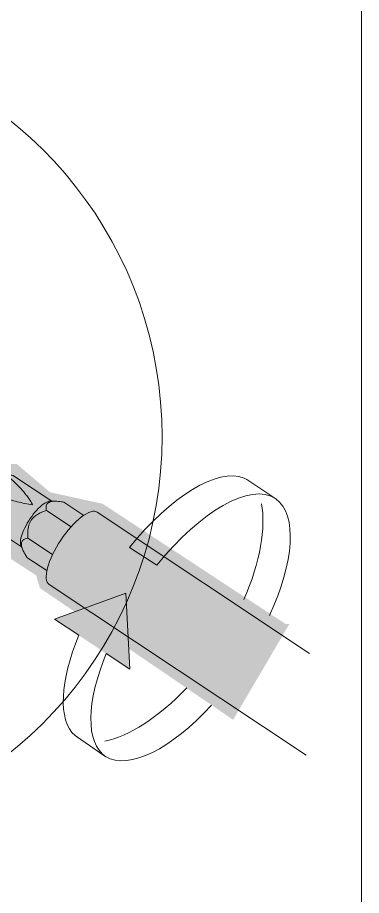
# Model space of a CAD drawing. Header units: metres. Extents: x -8.4 to 7.9, y -3.9 to 2.
# Drawn here: x 7.84 to 7.9167, y -2.4226 to -2.2266 of the extents above; entities that cross this region are included whole.
import ezdxf

# ---------------------------------------------------------------- set-up
doc = ezdxf.new("R2010")
doc.units = ezdxf.units.M
doc.header["$MEASUREMENT"] = 0
for name, color, linetype, lineweight in [('PDF22_Geometry_Num_Penna__1', 255, 'Continuous', 18), ('PDF22_Geometry_Num_Penna__7', 7, 'Continuous', 18), ('PDF22_Solid Fills_Num_Penna__7', 7, 'Continuous', 18)]:
    doc.layers.add(name, color=color, linetype=linetype, lineweight=lineweight)

msp = doc.modelspace()

# ---------------------------------------------------------------- hatches: boundary and pattern name
at = {"layer": 'PDF22_Geometry_Num_Penna__1', "linetype": 'Continuous', "lineweight": 18}
msp.add_hatch(color=255, dxfattribs=at).paths.add_polyline_path([(7.899829348197472, -2.361952960745344), (7.85902082251877, -2.335127036613877), (7.847321246658182, -2.332558074246322), (7.83990178548997, -2.326277892041114), (7.828769615230562, -2.325708997186386), (7.826202142116553, -2.331415816776226), (7.832766771749124, -2.343687265998637), (7.844183389435897, -2.351106727166847), (7.845038220971534, -2.353960136961767), (7.88813126159043, -2.38335502346079), (7.900687158240204, -2.361952960745344)])
at = {"layer": 'PDF22_Geometry_Num_Penna__7', "linetype": 'Continuous', "lineweight": 18}
for points in [[(7.864169023001025, -2.355111032102432), (7.84827273074898, -2.360905717681136), (7.859808488685379, -2.368541120480891), (7.865116188474574, -2.372057248207021)], [(7.852856653164827, -2.386891702782802), (7.853153014620562, -2.38711658006831), (7.859738493802785, -2.391606679510734)]]:
    msp.add_hatch(color=7, dxfattribs=at).paths.add_polyline_path(points)
at = {"layer": 'PDF22_Solid Fills_Num_Penna__7', "linetype": 'Continuous', "lineweight": 18}
msp.add_hatch(color=7, dxfattribs=at).paths.add_polyline_path([(7.890588678867359, -2.329430790724217), (7.891205229835571, -2.329710770390942), (7.897635826648966, -2.333989395829775)])

# ---------------------------------------------------------------- linework, layer by layer
at = {"layer": 'PDF22_Geometry_Num_Penna__1', "color": 255, "linetype": 'Continuous', "lineweight": 18, "flags": 128}
for points in [[(7.890588678867359, -2.329430790724217), (7.891205229835571, -2.329710770390942), (7.897635826648966, -2.333989395829775)], [(7.871131581283524, -2.348814914884279), (7.865009259954236, -2.34487435000048)], [(7.859808488719465, -2.368541120583949), (7.865116188358868, -2.372057248207021), (7.864169023103352, -2.355111032102432), (7.84827273074898, -2.36090571765151), (7.853695102911456, -2.364491840191263)], [(7.852856653164827, -2.386891702782802), (7.853153014620562, -2.38711658006831), (7.859738493802785, -2.391606679510734)]]:
    msp.add_lwpolyline(points, dxfattribs=at)
at = {"layer": 'PDF22_Geometry_Num_Penna__1', "color": 255, "linetype": 'Continuous', "lineweight": 18}
for points in [[(7.865009259954236, -2.34487435000048), (7.874215825378136, -2.333404119186037), (7.884683788555845, -2.326943737301714), (7.890588678867359, -2.329430790724218)], [(7.865009259954236, -2.34487435000048), (7.874215825378136, -2.333404119186037), (7.884683788555845, -2.326943737301714), (7.890588678867359, -2.329430790724218)], [(7.897635826648966, -2.333989395829775), (7.891999001975809, -2.330236476892825), (7.880853428434482, -2.336751961158365), (7.871131581283524, -2.348814914884279)], [(7.897635826648966, -2.333989395829775), (7.891999001975809, -2.330236476892825), (7.880853428434482, -2.336751961158365), (7.871131581283524, -2.348814914884279)], [(7.853695102911456, -2.364491840191263), (7.849575827602089, -2.374556215657896), (7.848910131266844, -2.38345450559769), (7.852856653164829, -2.386891702782802)], [(7.853695102911456, -2.364491840191263), (7.849575827602089, -2.374556215657896), (7.848910131266844, -2.38345450559769), (7.852856653164829, -2.386891702782802)], [(7.859738493802785, -2.391606679510734), (7.85509053348444, -2.388512010641295), (7.855425615532384, -2.379308423724487), (7.859808488719467, -2.36854112058395)], [(7.859738493802785, -2.391606679510734), (7.85509053348444, -2.388512010641295), (7.855425615532384, -2.379308423724487), (7.859808488719467, -2.36854112058395)]]:
    msp.add_open_spline(points, degree=3, dxfattribs=at)
at = {"layer": 'PDF22_Geometry_Num_Penna__7', "color": 7, "linetype": 'Continuous', "lineweight": 18, "flags": 128}
msp.add_lwpolyline([(7.916749800215709, -2.896438314433134), (7.139999828015108, -2.896438314433134), (7.139999828015108, -1.803068570505316), (7.916749800215709, -1.803068570505316)], close=True, dxfattribs=at)
for points in [[(7.842234403319712, -2.333514770724534, 0.007793931359734243), (7.841588067280571, -2.332668874710173, 0.01929173166669783), (7.840891096620848, -2.331860210034475, 0.02203791382647248), (7.839409289342172, -2.330339682163592, 0.01485140509947072), (7.837818766554608, -2.328914466519677, -0.2507622049766882), (7.839069590608237, -2.328809176293946), (7.83937488758525, -2.329016182536897), (7.847678965360028, -2.334541313194075)], [(7.829074912207575, -2.329214551109279, -0.001097991427595984), (7.829645296315848, -2.329762596414358, 0.004541414673028783), (7.830657988727409, -2.330630831231914, 0.002570517256492075), (7.831710890984719, -2.331427581879242, 0.00854842277991847), (7.832789110552318, -2.33216327313117, 0.008327160809686603), (7.833927495963194, -2.33282018287049, 0.00793559278345003), (7.835252931619501, -2.333313125794351, 0.003984696655205839), (7.836597727571905, -2.333756923351182, 0.009908491504765598), (7.838267180797431, -2.334239441500216, 0.009924209020234168), (7.839961951333245, -2.334660900253851, 0.01043457545377388), (7.841673103658072, -2.335036192147546, 0.0003313743048826021), (7.84339453183236, -2.335365912882724, 0.01488672418524208), (7.842839040259551, -2.334414279866566)], [(7.848420464700784, -2.334559184236617, 0.0352953697799014), (7.847733918815888, -2.334599394082379, 0.04236867939471227), (7.847281185737782, -2.334696195562901)], [(7.849179984009452, -2.334597904828839, -0.01935522512128283), (7.850346516312356, -2.334751446869473), (7.854783002627109, -2.337703147398456)], [(7.845270991300839, -2.337067236134142, 0.03025343737568453), (7.844483176174788, -2.337479759366493, 0.04014103507694715), (7.84377280223315, -2.338000998107738)], [(7.84230737674348, -2.34197730507665, 0.01090511314212732), (7.842350565096329, -2.342788948259443), (7.847847399936128, -2.346445065715877)], [(7.840933540346968, -2.343784067479164, 0.06105267088947137), (7.840893330501172, -2.344159359372848, 0.0295154393585942), (7.840939497361105, -2.344580818126483, 0.02981615222889366), (7.841073530180274, -2.345051422247151, 0.02891002508417209), (7.841414569242413, -2.34584221588029, 0.01506254993720688), (7.841861345306333, -2.346665773091455)]]:
    msp.add_lwpolyline(points, format="xyb", dxfattribs=at)
for points in [[(7.890588678867359, -2.329430790724217), (7.891205229835571, -2.329710770390942), (7.897635826648966, -2.333989395829775)], [(7.840709556613542, -2.344196441786154), (7.840672325274883, -2.343909015851697), (7.840669346767789, -2.34357989081794), (7.840703599599357, -2.343212045191978), (7.840779551530225, -2.342811435987993), (7.840889756292657, -2.34238997723436), (7.841032724633112, -2.34192979788852), (7.841203988790949, -2.341450258246576), (7.841419930555179, -2.340961783083354), (7.841655232615513, -2.34046139389176), (7.841920319746772, -2.339949090671795), (7.842201788667045, -2.339438276705377), (7.842516021165335, -2.338920016471227), (7.842845146199093, -2.338425584293819), (7.84319065302186, -2.337937109130597), (7.843549563126545, -2.337473951277663), (7.843912940991868, -2.337013771931823), (7.844285254378469, -2.336592313178189), (7.844660546272165, -2.33620212874903), (7.845038816672953, -2.335843218644345), (7.845405173045369, -2.335521539878321), (7.845759615389414, -2.335246027972236), (7.846105122212182, -2.33500774740481), (7.846428290231754, -2.334809676683137), (7.846745501237138, -2.334668197596228), (7.847035905678688, -2.334572885369258), (7.847300992809948, -2.334535654030598), (7.847420133093661, -2.334525229255774)], [(7.84742043094437, -2.334525229255774), (7.848586516471209, -2.334553525073155)], [(7.846457628526617, -2.336615843384222), (7.851963398887693, -2.340277917854842)], [(7.857813186817986, -2.337005729962673), (7.905161024818971, -2.368527270525968)], [(7.840904946678831, -2.34471648912456), (7.832600868904053, -2.339191358467382)], [(7.84127428155834, -2.345536769977922), (7.840791763409304, -2.344483867720611)], [(7.871131581283524, -2.348814914884279), (7.865009259954236, -2.34487435000048)], [(7.842132389451781, -2.347093188859274), (7.846565897259443, -2.350044889388257)], [(7.904384379094519, -2.391266682926089), (7.847082370389336, -2.353122431841912)], [(7.859808488719465, -2.368541120583949), (7.865116188358868, -2.372057248207021), (7.864169023103352, -2.355111032102432), (7.84827273074898, -2.36090571765151), (7.853695102911456, -2.364491840191263)], [(7.852856653164827, -2.386891702782802), (7.853153014620562, -2.38711658006831), (7.859738493802785, -2.391606679510734)]]:
    msp.add_lwpolyline(points, dxfattribs=at)
at = {"layer": 'PDF22_Geometry_Num_Penna__7', "color": 7, "linetype": 'Continuous', "lineweight": 18}
for centre, radius, start, end in [((7.781855056525219, -2.32009894097942), 0.09042677276574972, 207.2390016195625, 152.672799944061), ((7.848157714852671, -2.335936749550133), 0.001778205018450539, 174.5211279761753, 187.9428268258602), ((7.847675981348796, -2.341839658103162), 0.00551707628009354, 142.648778283837, 149.8341792526391), ((7.846357121155321, -2.341074011698119), 0.00398352672341049, 159.5524170462959, 169.4127026247539), ((7.841826283682804, -2.343810311618315), 0.00079968760265137, 116.722115760002, 136.6476327450644)]:
    msp.add_arc(centre, radius, start, end, dxfattribs=at)
for centre, major_axis, ratio, start_param, end_param in [((7.852689091326819, -2.344197935594921), (0.005111165260089194, 0.007202351189731207), 0.3421295018849601, 6.277906337589052, 7.961219457182128), ((7.851915748940038, -2.345482017628803), (0.004842542026832906, 0.007633743829512989), 0.342179440321181, 1.492151558787814, 3.145334428132261)]:
    msp.add_ellipse(centre, major_axis=major_axis, ratio=ratio, start_param=start_param, end_param=end_param, dxfattribs=at)
for points in [[(7.865009259954236, -2.34487435000048), (7.874215825378136, -2.333404119186037), (7.884683788555845, -2.326943737301714), (7.890588678867359, -2.329430790724218)], [(7.897635826648966, -2.333989395829775), (7.891999001975809, -2.330236476892825), (7.880853428434482, -2.336751961158365), (7.871131581283524, -2.348814914884279)], [(7.84223440331971, -2.333514770724535), (7.842448855830393, -2.333812621433816), (7.842658840580436, -2.334103025875366), (7.842839040259549, -2.334414279866565)], [(7.848420464700784, -2.334559184236632), (7.848664702282396, -2.334548759461807), (7.848920853892378, -2.33456811975791), (7.849179984009448, -2.334597904828839)], [(7.896260352073504, -2.360050439339807), (7.90172889109592, -2.348190024096205), (7.902552448307083, -2.3376163239167), (7.897636422350387, -2.333988502277649)], [(7.845270991300839, -2.337067236134139), (7.845661175729997, -2.336887036455023), (7.846055827919796, -2.336747046621661), (7.846457926377325, -2.336615992309577)], [(7.846387633609935, -2.335766968862769), (7.846405504652494, -2.335624000522314), (7.846430821962783, -2.335495924717323), (7.846481456583363, -2.335376784433611)], [(7.846457628526617, -2.336615843384222), (7.846436778976968, -2.336466918029582), (7.846408483159585, -2.336322460435579), (7.846396569131213, -2.336182470602217)], [(7.846481456583361, -2.33537678443361), (7.846583782499866, -2.33537678443361), (7.84653740472855, -2.335099783273978), (7.846649742234104, -2.335099783273978)], [(7.846649742234104, -2.335099783273978), (7.846763833053106, -2.335099783273978), (7.846784477328259, -2.334871927481378), (7.846908872351178, -2.334871927481378)], [(7.84690887235118, -2.334871927481378), (7.847028680924679, -2.334871927481378), (7.847138217397327, -2.334749808690572), (7.847281185737782, -2.3346961955629)], [(7.890524343114152, -2.356487400230023), (7.894201310120239, -2.348132687834668), (7.895510363987532, -2.34029772492701), (7.894424698152199, -2.335109165571319)], [(7.843290284084115, -2.338492451778053), (7.843446655706487, -2.338318209113123), (7.84359558106113, -2.338149923462378), (7.843772802233153, -2.338000998107737)], [(7.842319290771857, -2.341156726372579), (7.842344608082146, -2.340888660734225), (7.842377371660166, -2.340607191813953), (7.842441409562659, -2.340342104682693)], [(7.84262458774887, -2.339682365361634), (7.842696071919097, -2.339469402104497), (7.842798830413801, -2.339260906608), (7.842906056669137, -2.339067303646966)], [(7.842307376743485, -2.34197730507665), (7.842301419729298, -2.341703282424111), (7.842295462715112, -2.341432238278665), (7.842319290771855, -2.341156726372579)], [(7.840791465558595, -2.344483867720611), (7.840838015155527, -2.344483867720611), (7.840709556613537, -2.344196441786154), (7.840709556613539, -2.344196441786154)], [(7.840933540346922, -2.343784067479153), (7.840954389896571, -2.343675351970266), (7.840949674202185, -2.343477281248594), (7.841061616151914, -2.343477281248594)], [(7.841061616151912, -2.343477281248593), (7.841154965149214, -2.343477281248593), (7.841152881933289, -2.343261339484364), (7.841244794338119, -2.343261339484364)], [(7.841466693116536, -2.343096032340712), (7.841634978767281, -2.342988806085371), (7.841836027996046, -2.342914343408051), (7.84204750199964, -2.342860730280381)], [(7.842047501999637, -2.34286073028038), (7.842149230117683, -2.34286073028038), (7.842245434525078, -2.342789246110152), (7.84234982046956, -2.342789246110152)], [(7.842132389451781, -2.347093188859274), (7.84203707722481, -2.346950220518819), (7.841952189772665, -2.346802784417724), (7.841861345306337, -2.346665773091455)], [(7.853695102911456, -2.364491840191263), (7.849575827602089, -2.374556215657896), (7.848910131266844, -2.38345450559769), (7.852856653164829, -2.386891702782802)], [(7.859738493802785, -2.391606679510734), (7.85509053348444, -2.388512010641295), (7.855425615532384, -2.379308423724487), (7.859808488719467, -2.36854112058395)], [(7.877793012396611, -2.376187990768696), (7.87147262034565, -2.382871760684981), (7.864700984470129, -2.387150386123814), (7.859467747508046, -2.388157121521187)], [(7.883273018671333, -2.380126321772175), (7.874416427830838, -2.389815405345113), (7.86493137199376, -2.394695689216696), (7.859668349960748, -2.391551874980227)]]:
    msp.add_open_spline(points, degree=3, dxfattribs=at)

doc.saveas('drawing.dxf')
